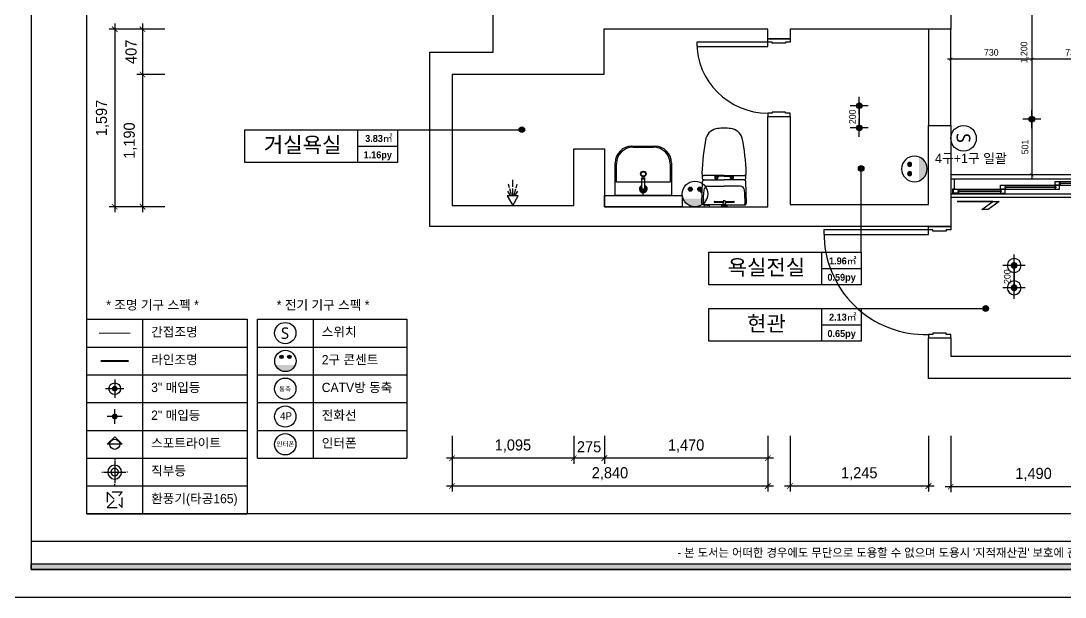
# Model space of a CAD drawing. Header units: millimetres. Extents: x 389217 to 432717, y 56032 to 85056.
# Drawn here: x 411374 to 420766, y 56532 to 61717 of the extents above; entities that cross this region are included whole.
import ezdxf
from ezdxf.enums import TextEntityAlignment as Align

# ---------------------------------------------------------------- set-up
doc = ezdxf.new("R2010")
doc.units = ezdxf.units.MM
doc.header["$LTSCALE"] = 60
doc.linetypes.add('HID', pattern=[2.5, 1.5, -1])
doc.linetypes.add('HIDDEN', pattern=[0.375, 0.25, -0.125])
for name, color, linetype in [('0-ELC TEXT', 7, 'Continuous'), ('03-TEXT', 3, 'Continuous'), ('03-WAL NEW', 3, 'Continuous'), ('04-WIN', 4, 'Continuous'), ('06-LIGHT', 4, 'Continuous'), ('07-DIM WAL', 5, 'Continuous'), ('2CONTINUOUS', 2, 'Continuous'), ('3.기호.계단선', 30, 'Continuous'), ('BATH', 4, 'Continuous'), ('CEIL-DOOR', 6, 'Continuous'), ('CO-BATH', 6, 'Continuous'), ('CO-DO-FR', 7, 'Continuous'), ('CO-DOOR', 8, 'Continuous'), ('fin', 5, 'Continuous'), ('FORM(YOURNAME)-1', 1, 'Continuous'), ('FORM(YOURNAME)-11', 1, 'Continuous'), ('HAT', 8, 'Continuous'), ('HL', 6, 'HIDDEN'), ('RC-LIGHT', 7, 'Continuous'), ('U-LANP', 6, 'Continuous'), ('도면층8', 8, 'Continuous'), ('설비', 140, 'Continuous')]:
    doc.layers.add(name, color=color, linetype=linetype)
doc.styles.add('HY 울릉도 L', font='')
doc.styles.add('YOURNAME', font='HY울릉도M.TTF')
doc.styles.add('넥슨고딕', font='NEXONLv1GothicBold.ttf')
doc.styles.add('코레일둥고', font='Korail_Round_Gothic_Medium.ttf')
doc.styles.get('HY 울릉도 L').set_extended_font_data('HY울릉도L')
doc.dimstyles.new('30', dxfattribs={"dimscale": 30, "dimtxt": 2, "dimasz": 1, "dimexe": 1, "dimexo": 1, "dimgap": 1, "dimtad": 1, "dimdec": 0, "dimrnd": 0.05, "dimdsep": 46, "dimlunit": 6, "dimtxsty": 'HY 울릉도 L', "dimblk": 'ARCHTICK', "dimcen": 2.5, "dimdle": 1, "dimclrd": 133, "dimclre": 133, "dimclrt": 30, "dimadec": 0, "dimazin": 0, "dimtfac": 1, "dimtdec": 0, "dimtix": 1, "dimtmove": 2, "dimatfit": 3, "dimldrblk": 'ARCHTICK', "dimfxl": 1, "dimlwd": -1, "dimlwe": -1, "dimarcsym": 0})
doc.dimstyles.new('50', dxfattribs={"dimscale": 50, "dimtxt": 2, "dimasz": 1, "dimexe": 1, "dimexo": 1, "dimgap": 1, "dimtad": 1, "dimdec": 0, "dimrnd": 0.05, "dimdsep": 46, "dimlunit": 6, "dimtxsty": 'HY 울릉도 L', "dimblk": 'ARCHTICK', "dimcen": 2.5, "dimdle": 1, "dimclrd": 133, "dimclre": 133, "dimclrt": 30, "dimadec": 0, "dimazin": 0, "dimtfac": 1, "dimtdec": 0, "dimtix": 1, "dimtmove": 2, "dimatfit": 3, "dimldrblk": 'ARCHTICK', "dimfxl": 1, "dimlwd": -1, "dimlwe": -1, "dimarcsym": 0})

# ---------------------------------------------------------------- blocks, each defined once
blk = doc.blocks.new('hallogen')
h = blk.add_hatch(color=256)
h.dxf.hatch_style = 1
edge = h.paths.add_edge_path()
edge.add_arc((48591.7, 60854.3), 31.2, 0, 360, ccw=False)
at = {"color": 1, "linetype": 'Continuous'}
for p, q in [((48591.7, 60954.3), (48591.7, 60754.3)), ((48691.7, 60854.3), (48491.7, 60854.3))]:
    blk.add_line(p, q, dxfattribs=at)
at = {"color": 4, "linetype": 'Continuous'}
blk.add_circle((48591.7, 60854.3), 62.5, dxfattribs=at)
blk = doc.blocks.new('1')
at = {"linetype": 'Continuous'}
h = blk.add_hatch(color=4, dxfattribs=at)
h.dxf.hatch_style = 1
edge = h.paths.add_edge_path()
edge.add_arc((11539653, -14273504), 37.5, 0, 360)
at = {"color": 1, "linetype": 'Continuous'}
for p, q in [((11539653, -14273637), (11539653, -14273370)), ((11539520, -14273504), (11539787, -14273504))]:
    blk.add_line(p, q, dxfattribs=at)
at = {"color": 4, "linetype": 'Continuous'}
for radius in [41.5, 37.5]:
    blk.add_circle((11539653, -14273504), radius, dxfattribs=at)
blk = doc.blocks.new('매입등')
at = {"layer": 'HAT', "color": 1}
for p, q in [((0, 140), (0, 130)), ((0, 120), (0, -120)), ((-140, 0), (-130, 0)), ((120, 0), (-120, 0)), ((140, 0), (130, 0)), ((-140, 0), (-130, 0)), ((0, -140), (0, -130))]:
    blk.add_line(p, q, dxfattribs=at)
blk.add_circle((0, 0), 40, dxfattribs=at)
at = {"layer": 'U-LANP'}
blk.add_circle((0, 0), 75, dxfattribs=at)
blk = doc.blocks.new('A$C59950440')
at = {"layer": 'CEIL-DOOR'}
blk.add_blockref('매입등', (140, 140), dxfattribs=at)
blk = doc.blocks.new('egoo')
at = {"layer": '설비'}
h = blk.add_hatch(color=140, dxfattribs=at)
edge = h.paths.add_edge_path()
edge.add_arc((1015645, 443434), 22.3, 0, 360)
h = blk.add_hatch(color=140, dxfattribs=at)
edge = h.paths.add_edge_path()
edge.add_arc((1015748, 443434), 22.3, 0, 360)
h = blk.add_hatch(color=140, dxfattribs=at)
edge = h.paths.add_edge_path()
edge.add_line((1015826, 443329), (1015567, 443329))
edge.add_ellipse((1015696, 443381), major_axis=(99, 99), ratio=1, start_angle=156.9578, end_angle=293.0422)
at = {"layer": '설비', "color": 140}
for centre, radius in [((1015696, 443381), 140), ((1015645, 443434), 22.3), ((1015748, 443434), 22.3)]:
    blk.add_circle(centre, radius, dxfattribs=at)
blk = doc.blocks.new('SW')
at = {"layer": '설비', "color": 140}
blk.add_circle((11533254, -14277699), 184, dxfattribs=at)
at = {"layer": '설비', "color": 140, "insert": (11533320, -14277601), "char_height": 197.14, "width": 314.33, "attachment_point": 3, "style": '코레일둥고'}
blk.add_mtext('{\\fMalgun Gothic|b0|i0|c129|p50;S}', dxfattribs=at)
blk = doc.blocks.new('FORM-ELEVATION')
at = {"layer": 'FORM(YOURNAME)-11'}
h = blk.add_hatch(color=256, dxfattribs=at)
h.dxf.hatch_style = 1
h.paths.add_polyline_path([(-10309, 35708), (71691, 35708), (71691, 35508), (-10309, 35508)])
h.paths.add_polyline_path([(-10309, -21492), (71691, -21492), (71691, -21692), (-10309, -21692)])
at = {"layer": 'Defpoints', "color": 158}
blk.add_line((62481, -20692), (-10309, -20692), dxfattribs=at)
for points in [[(-10309, -21692), (71691, -21692), (71691, 35708), (-10309, 35708)], [(-8309, 33708), (61071, 33708), (61071, -19692), (-8309, -19692)]]:
    blk.add_lwpolyline(points, close=True, dxfattribs=at)
at = {"layer": 'FORM(YOURNAME)-11', "color": 250}
blk.add_lwpolyline([(-11309, -22692), (72691, -22692), (72691, 36708), (-11309, 36708)], close=True, dxfattribs=at)
at = {"layer": 'FORM(YOURNAME)-11'}
blk.add_lwpolyline([(-10309, -21492), (71691, -21492), (71691, -21692), (-10309, -21692)], close=True, dxfattribs=at)
at = {"layer": 'FORM(YOURNAME)-11', "color": 1, "style": 'YOURNAME'}
blk.add_text("- 본 도서는 어떠한 경우에도 무단으로 도용할 수 없으며 도용시 '지적재산권' 보호에 관한 법률에 의거, 법적 분쟁이 발생합니다.  또한 본 도서에 관한 모든 저작권은 당사에 있습니다. -", height=300, dxfattribs=at).set_placement((28146, -21092), align=Align.MIDDLE_CENTER)
at = {"layer": 'FORM(YOURNAME)-11', "color": 3, "style": 'YOURNAME'}
for tag, height, p in [('1', 450, (71041, -1219)), ('2', 450, (71041, -1863)), ('3', 450, (71041, -3150)), ('4', 450, (71041, -5081)), ('5', 515, (71041, -7398)), ('6', 515, (71041, -9650)), ('7', 515, (71041, -11903)), ('8', 515, (71041, -14155)), ('9', 515, (71041, -16408)), ('10', 515, (66791, -18596)), ('11', 515, (71041, -18660)), ('12', 515, (66791, -20848)), ('13', 515, (71041, -20848))]:
    blk.add_attdef(tag, text='', height=height, dxfattribs=at).set_placement(p, align=Align.MIDDLE_RIGHT)
blk = doc.blocks.new('_ArchTick')
at = {"color": 0, "linetype": 'ByBlock', "const_width": 0.15}
blk.add_lwpolyline([(-0.5, -0.5), (0.5, 0.5)], dxfattribs=at)
blk = doc.blocks.new('*D91')
at = {"layer": '07-DIM WAL', "color": 133, "transparency": 16777216}
for p, q in [((412667.2, 61641.7), (412167.2, 61641.7)), ((412217.2, 61691.7), (412217.2, 59994.7)), ((412667.2, 60044.7), (412167.2, 60044.7))]:
    blk.add_line(p, q, dxfattribs=at)
at = {"layer": 'Defpoints', "color": 0, "transparency": 16777216}
for p in [(412717.2, 61641.7), (412217.2, 60044.7), (412717.2, 60044.7)]:
    blk.add_point(p, dxfattribs=at)
at = {"layer": '07-DIM WAL', "color": 133, "transparency": 16777216, "xscale": 50, "yscale": 50, "zscale": 50}
for p, rotation in [((412217.2, 61641.7), 90), ((412217.2, 60044.7), 270)]:
    blk.add_blockref('_ArchTick', p, dxfattribs=dict(at, rotation=rotation))
at = {"layer": '07-DIM WAL', "color": 30, "transparency": 16777216, "insert": (412107.2, 60843.2), "char_height": 100, "attachment_point": 5, "rotation": 90, "style": 'HY 울릉도 L'}
blk.add_mtext('1,597', dxfattribs=at)
blk = doc.blocks.new('*D92')
at = {"layer": '07-DIM WAL', "color": 133, "transparency": 16777216}
for p, q in [((415251.9, 57982.2), (415251.9, 57482.2)), ((418091.9, 57982.2), (418091.9, 57482.2)), ((415201.9, 57532.2), (418141.9, 57532.2))]:
    blk.add_line(p, q, dxfattribs=at)
at = {"layer": 'Defpoints', "color": 0, "transparency": 16777216}
for p in [(415251.9, 58032.2), (418091.9, 58032.2), (418091.9, 57532.2)]:
    blk.add_point(p, dxfattribs=at)
at = {"layer": '07-DIM WAL', "color": 133, "transparency": 16777216, "xscale": 50, "yscale": 50, "zscale": 50, "rotation": 180}
blk.add_blockref('_ArchTick', (415251.9, 57532.2), dxfattribs=at)
at = {"layer": '07-DIM WAL', "color": 133, "transparency": 16777216, "xscale": 50, "yscale": 50, "zscale": 50}
blk.add_blockref('_ArchTick', (418091.9, 57532.2), dxfattribs=at)
at = {"layer": '07-DIM WAL', "color": 30, "transparency": 16777216, "insert": (416671.9, 57642.1), "char_height": 100, "attachment_point": 5, "style": 'HY 울릉도 L'}
blk.add_mtext('2,840', dxfattribs=at)
blk = doc.blocks.new('*D93')
at = {"layer": '07-DIM WAL', "color": 133, "transparency": 16777216}
for p, q in [((416621.9, 57982.2), (416621.9, 57732.2)), ((418091.9, 57982.2), (418091.9, 57732.2)), ((418141.9, 57782.2), (416571.9, 57782.2))]:
    blk.add_line(p, q, dxfattribs=at)
at = {"layer": 'Defpoints', "color": 0, "transparency": 16777216}
for p in [(416621.9, 58032.2), (418091.9, 58032.2), (416621.9, 57782.2)]:
    blk.add_point(p, dxfattribs=at)
at = {"layer": '07-DIM WAL', "color": 133, "transparency": 16777216, "xscale": 50, "yscale": 50, "zscale": 50, "rotation": 180}
blk.add_blockref('_ArchTick', (416621.9, 57782.2), dxfattribs=at)
at = {"layer": '07-DIM WAL', "color": 133, "transparency": 16777216, "xscale": 50, "yscale": 50, "zscale": 50}
blk.add_blockref('_ArchTick', (418091.9, 57782.2), dxfattribs=at)
at = {"layer": '07-DIM WAL', "color": 30, "transparency": 16777216, "insert": (417356.9, 57892.1), "char_height": 100, "attachment_point": 5, "style": 'HY 울릉도 L'}
blk.add_mtext('1,470', dxfattribs=at)
blk = doc.blocks.new('*D94')
at = {"layer": '07-DIM WAL', "color": 133, "transparency": 16777216}
for p, q in [((416346.9, 57982.2), (416346.9, 57732.2)), ((416621.9, 57982.2), (416621.9, 57732.2)), ((416671.9, 57782.2), (416296.9, 57782.2))]:
    blk.add_line(p, q, dxfattribs=at)
at = {"layer": 'Defpoints', "color": 0, "transparency": 16777216}
for p in [(416346.9, 58032.2), (416621.9, 58032.2), (416346.9, 57782.2)]:
    blk.add_point(p, dxfattribs=at)
at = {"layer": '07-DIM WAL', "color": 133, "transparency": 16777216, "xscale": 50, "yscale": 50, "zscale": 50}
blk.add_blockref('_ArchTick', (416346.9, 57782.2), dxfattribs=at)
at = {"layer": '07-DIM WAL', "color": 133, "transparency": 16777216, "xscale": 50, "yscale": 50, "zscale": 50, "rotation": 180}
blk.add_blockref('_ArchTick', (416621.9, 57782.2), dxfattribs=at)
at = {"layer": '07-DIM WAL', "color": 30, "transparency": 16777216, "insert": (416484.4, 57884.4), "char_height": 100, "attachment_point": 5, "style": 'HY 울릉도 L'}
blk.add_mtext('275', dxfattribs=at)
blk = doc.blocks.new('*D95')
at = {"layer": '07-DIM WAL', "color": 133, "transparency": 16777216}
for p, q in [((415251.9, 57982.2), (415251.9, 57732.2)), ((416346.9, 57982.2), (416346.9, 57732.2)), ((416396.9, 57782.2), (415201.9, 57782.2))]:
    blk.add_line(p, q, dxfattribs=at)
at = {"layer": 'Defpoints', "color": 0, "transparency": 16777216}
for p in [(415251.9, 58032.2), (416346.9, 58032.2), (415251.9, 57782.2)]:
    blk.add_point(p, dxfattribs=at)
at = {"layer": '07-DIM WAL', "color": 133, "transparency": 16777216, "xscale": 50, "yscale": 50, "zscale": 50, "rotation": 180}
blk.add_blockref('_ArchTick', (415251.9, 57782.2), dxfattribs=at)
at = {"layer": '07-DIM WAL', "color": 133, "transparency": 16777216, "xscale": 50, "yscale": 50, "zscale": 50}
blk.add_blockref('_ArchTick', (416346.9, 57782.2), dxfattribs=at)
at = {"layer": '07-DIM WAL', "color": 30, "transparency": 16777216, "insert": (415799.4, 57892.2), "char_height": 100, "attachment_point": 5, "style": 'HY 울릉도 L'}
blk.add_mtext('1,095', dxfattribs=at)
blk = doc.blocks.new('*D96')
at = {"layer": '07-DIM WAL', "color": 133, "transparency": 16777216}
for p, q in [((412667.2, 61641.7), (412417.2, 61641.7)), ((412467.2, 61691.7), (412467.2, 61184.7)), ((412667.2, 61234.7), (412417.2, 61234.7))]:
    blk.add_line(p, q, dxfattribs=at)
at = {"layer": 'Defpoints', "color": 0, "transparency": 16777216}
for p in [(412717.2, 61641.7), (412467.2, 61234.7), (412717.2, 61234.7)]:
    blk.add_point(p, dxfattribs=at)
at = {"layer": '07-DIM WAL', "color": 133, "transparency": 16777216, "xscale": 50, "yscale": 50, "zscale": 50}
for p, rotation in [((412467.2, 61641.7), 90), ((412467.2, 61234.7), 270)]:
    blk.add_blockref('_ArchTick', p, dxfattribs=dict(at, rotation=rotation))
at = {"layer": '07-DIM WAL', "color": 30, "transparency": 16777216, "insert": (412365.1, 61438.2), "char_height": 100, "attachment_point": 5, "rotation": 90, "style": 'HY 울릉도 L'}
blk.add_mtext('407', dxfattribs=at)
blk = doc.blocks.new('*D97')
at = {"layer": '07-DIM WAL', "color": 133, "transparency": 16777216}
for p, q in [((412467.2, 61284.7), (412467.2, 59994.7)), ((412667.2, 61234.7), (412417.2, 61234.7)), ((412667.2, 60044.7), (412417.2, 60044.7))]:
    blk.add_line(p, q, dxfattribs=at)
at = {"layer": 'Defpoints', "color": 0, "transparency": 16777216}
for p in [(412717.2, 61234.7), (412467.2, 60044.7), (412717.2, 60044.7)]:
    blk.add_point(p, dxfattribs=at)
at = {"layer": '07-DIM WAL', "color": 133, "transparency": 16777216, "xscale": 50, "yscale": 50, "zscale": 50}
for p, rotation in [((412467.2, 61234.7), 90), ((412467.2, 60044.7), 270)]:
    blk.add_blockref('_ArchTick', p, dxfattribs=dict(at, rotation=rotation))
at = {"layer": '07-DIM WAL', "color": 30, "transparency": 16777216, "insert": (412357.2, 60639.7), "char_height": 100, "attachment_point": 5, "rotation": 90, "style": 'HY 울릉도 L'}
blk.add_mtext('1,190', dxfattribs=at)
blk = doc.blocks.new('*D98')
at = {"layer": '07-DIM WAL', "color": 133, "transparency": 16777216}
for p, q in [((418291.9, 57982.2), (418291.9, 57482.2)), ((419536.9, 57982.2), (419536.9, 57482.2)), ((418241.9, 57532.2), (419586.9, 57532.2))]:
    blk.add_line(p, q, dxfattribs=at)
at = {"layer": 'Defpoints', "color": 0, "transparency": 16777216}
for p in [(418291.9, 58032.2), (419536.9, 58032.2), (419536.9, 57532.2)]:
    blk.add_point(p, dxfattribs=at)
at = {"layer": '07-DIM WAL', "color": 133, "transparency": 16777216, "xscale": 50, "yscale": 50, "zscale": 50, "rotation": 180}
blk.add_blockref('_ArchTick', (418291.9, 57532.2), dxfattribs=at)
at = {"layer": '07-DIM WAL', "color": 133, "transparency": 16777216, "xscale": 50, "yscale": 50, "zscale": 50}
blk.add_blockref('_ArchTick', (419536.9, 57532.2), dxfattribs=at)
at = {"layer": '07-DIM WAL', "color": 30, "transparency": 16777216, "insert": (418914.4, 57642.1), "char_height": 100, "attachment_point": 5, "style": 'HY 울릉도 L'}
blk.add_mtext('1,245', dxfattribs=at)
blk = doc.blocks.new('*D99')
at = {"layer": '07-DIM WAL', "color": 133, "transparency": 16777216}
for p, q in [((419736.9, 57982.2), (419736.9, 57476.2)), ((421226.9, 57982.2), (421226.9, 57476.2)), ((419686.9, 57526.2), (421276.9, 57526.2))]:
    blk.add_line(p, q, dxfattribs=at)
at = {"layer": 'Defpoints', "color": 0, "transparency": 16777216}
for p in [(419736.9, 58032.2), (421226.9, 58032.2), (421226.9, 57526.2)]:
    blk.add_point(p, dxfattribs=at)
at = {"layer": '07-DIM WAL', "color": 133, "transparency": 16777216, "xscale": 50, "yscale": 50, "zscale": 50, "rotation": 180}
blk.add_blockref('_ArchTick', (419736.9, 57526.2), dxfattribs=at)
at = {"layer": '07-DIM WAL', "color": 133, "transparency": 16777216, "xscale": 50, "yscale": 50, "zscale": 50}
blk.add_blockref('_ArchTick', (421226.9, 57526.2), dxfattribs=at)
at = {"layer": '07-DIM WAL', "color": 30, "transparency": 16777216, "insert": (420481.9, 57636.1), "char_height": 100, "attachment_point": 5, "style": 'HY 울릉도 L'}
blk.add_mtext('1,490', dxfattribs=at)
blk = doc.blocks.new('D-003')
at = {"layer": 'CO-DO-FR'}
for points in [[(0, 200), (0, 0), (30, 0), (30, 40), (40, 40), (40, 160), (30, 160), (30, 200), (0, 200)], [(700, 200), (700, 0), (670, 0), (670, 40), (660, 40), (660, 160), (670, 160), (670, 200), (700, 200)]]:
    blk.add_lwpolyline(points, close=True, dxfattribs=at)
at = {"layer": 'CO-DOOR'}
blk.add_lwpolyline([(630, 840), (630, 200), (670, 200), (670, 840)], close=True, dxfattribs=at)
blk.add_arc((670, 200), 640, 90, 180, dxfattribs=at)
blk = doc.blocks.new('vudauseh')
at = {"layer": '2CONTINUOUS'}
for points in [[(388324.9, 79700), (386879.9, 79700), (386879.9, 79615), (386679.9, 79615), (386679.9, 79700), (385204.9, 79700), (385204.9, 79293), (383839.9, 79293), (383839.9, 78113), (384934.9, 78113), (384934.9, 78623), (385209.9, 78623), (385209.9, 78103), (386679.9, 78103), (386679.9, 78915), (386879.9, 78915), (386879.9, 78124), (388124.9, 78124), (388124.9, 78835), (388324.9, 78835), (388324.9, 77924), (388124.9, 77924), (383639.9, 77924), (383639.9, 79493), (384209.9, 79493), (384209.9, 80355)], [(388324.9, 79850), (388324.9, 79700)], [(388124.9, 76924), (388324.9, 76924), (388324.9, 76758), (389814.9, 76758), (389814.9, 78190), (389814.9, 78190), (389784.9, 78190), (389784.9, 78390), (389974.9, 78390), (389974.9, 76517), (393308.9, 76517), (393308.9, 77260), (393548.9, 77260), (393548.9, 76510), (394528.9, 76510), (394528.9, 77390), (394740.5, 77390), (394740.5, 76310), (389774.9, 76310), (389774.9, 76558), (388124.9, 76558), (388124.9, 76924)]]:
    blk.add_lwpolyline(points, dxfattribs=at)
at = {"layer": 'CO-DO-FR'}
for points in [[(388124.9, 77924), (388324.9, 77924), (388324.9, 77894), (388284.9, 77894), (388284.9, 77884), (388164.9, 77884), (388164.9, 77894), (388124.9, 77894), (388124.9, 77924)], [(388124.9, 76924), (388324.9, 76924), (388324.9, 76954), (388284.9, 76954), (388284.9, 76964), (388164.9, 76964), (388164.9, 76954), (388124.9, 76954), (388124.9, 76924)]]:
    blk.add_lwpolyline(points, close=True, dxfattribs=at)
at = {"layer": 'CO-DOOR'}
blk.add_lwpolyline([(387184.9, 77854), (388124.9, 77854), (388124.9, 77894), (387184.9, 77894)], close=True, dxfattribs=at)
blk.add_arc((388095.4, 77864), 910.5, 179.3707, 271.86142, dxfattribs=at)
at = {"layer": 'CO-DOOR', "rotation": 90}
blk.add_blockref('D-003', (386879.9, 78915), dxfattribs=at)
blk = doc.blocks.new('cjswjdeh')
at = {"color": 8}
blk.add_line((416971.9, 60144.7), (416971.9, 60209.7), dxfattribs=at)
at = {"layer": '03-WAL NEW', "color": 8}
blk.add_lwpolyline([(416621.9, 60044.7), (416621.9, 60144.7), (417321.9, 60144.7), (417321.9, 60044.7), (416621.9, 60044.7)], dxfattribs=at)
at = {"layer": '04-WIN', "color": 8}
for points in [[(419536.9, 60776.7), (419736.9, 60776.7), (419736.9, 61641.7), (419536.9, 61641.7)], [(421196.9, 60331.7), (419736.9, 60331.7), (419736.9, 60131.7), (421196.9, 60131.7)]]:
    blk.add_lwpolyline(points, close=True, dxfattribs=at)
at = {"layer": 'BATH', "color": 8}
for p, q in [((415768.1, 60213.6), (415758.4, 60246.5)), ((415786, 60150.2), (415771.8, 60205.4)), ((415797.9, 60224.8), (415797.9, 60286)), ((415797.9, 60148), (415797.9, 60208.3)), ((415809.9, 60150.2), (415824, 60205.4)), ((415827.8, 60213.6), (415837.5, 60246.5)), ((415748.7, 60143.5), (415799.4, 60054.7)), ((415844.9, 60143.5), (415748.7, 60143.5)), ((415774.8, 60151), (415753.1, 60185.3)), ((415799.4, 60054.7), (415844.9, 60143.5)), ((415821, 60151), (415842.7, 60185.3))]:
    blk.add_line(p, q, dxfattribs=at)
at = {"layer": 'CO-BATH', "color": 8}
for p, q in [((416869.4, 60589.7), (417074.4, 60589.7)), ((416879.4, 60579.7), (417064.4, 60579.7)), ((416719.4, 60144.7), (416719.4, 60439.7)), ((416729.4, 60264.7), (416729.4, 60429.7)), ((417214.4, 60429.7), (417214.4, 60264.7)), ((417224.4, 60439.7), (417224.4, 60144.7)), ((416957.4, 60305.2), (416986.4, 60305.2)), ((416957.4, 60300.2), (416957.4, 60305.2)), ((416957.4, 60300.2), (416986.4, 60300.2)), ((416958.4, 60295.2), (416958.4, 60300.2)), ((416985.4, 60295.2), (416985.4, 60300.2)), ((416986.4, 60300.2), (416986.4, 60305.2)), ((417214.4, 60264.7), (416729.4, 60264.7)), ((416958.4, 60295.2), (416985.4, 60295.2)), ((416959.4, 60204.7), (416959.4, 60295.2)), ((416984.4, 60204.7), (416984.4, 60295.2)), ((417224.4, 60144.7), (416719.4, 60144.7))]:
    blk.add_line(p, q, dxfattribs=at)
for radius in [25, 20]:
    blk.add_circle((416971.9, 60339.7), radius, dxfattribs=at)
for centre, radius, start, end in [((416869.4, 60439.7), 150, 90, 180), ((417074.4, 60439.7), 150, 0, 90), ((416879.4, 60429.7), 150, 90, 180), ((417064.4, 60429.7), 150, 0, 90), ((416971.9, 60204.7), 35, 110.92486, 69.07519), ((416971.9, 60204.7), 30, 114.62434, 65.37571), ((416971.9, 60204.7), 25, 120.00002, 60.00002), ((416971.9, 60204.7), 18, 133.98299, 46.01706), ((416971.9, 60204.7), 12.5, 180.00002, 0.00002)]:
    blk.add_arc(centre, radius, start, end, dxfattribs=at)
at = {"layer": 'CO-DOOR', "color": 8}
blk.add_lwpolyline([(419794.4, 60091.4), (420173.6, 60091.4), (420074.9, 60019.2), (420016.6, 60019.2), (420115.2, 60091.4), (419794.4, 60091.4)], close=True, dxfattribs=at)
at = {"layer": 'fin', "color": 8}
for p, q in [((417698.8, 60325.4), (417519.6, 60325.4)), ((417698.8, 60325.4), (417878.1, 60325.4)), ((417518.5, 60286.1), (417698.8, 60286.1)), ((417553.6, 60228.3), (417698.8, 60228.3)), ((417879.2, 60286.1), (417698.8, 60286.1)), ((417844.1, 60228.3), (417698.8, 60228.3)), ((417690.9, 60061.1), (417526.3, 60061.1)), ((417543.1, 60059.7), (417530.6, 60059.7)), ((417543.1, 60059.7), (417555.6, 60059.7)), ((417706.8, 60061.1), (417871.4, 60061.1))]:
    blk.add_line(p, q, dxfattribs=at)
for points in [[(417518.5, 60286.1, -0.371724), (417504.1, 60300.8, -0.003515), (417504.9, 60331.8, -0.320541)], [(417879.2, 60286.1, 0.371724), (417893.6, 60300.8, 0.003515), (417892.8, 60331.8, 0.320541)], [(417526.3, 60061.1), (417513.8, 60061.1, -0.421209), (417498.8, 60076.5), (417503.5, 60271.5, -0.001659)], [(417871.4, 60061.1), (417883.8, 60061.1, 0.421209), (417898.8, 60076.5), (417894.2, 60271.5, 0.001659)]]:
    blk.add_lwpolyline(points, format="xyb", dxfattribs=at)
for centre, radius, start, end in [((417654.6, 60623.1), 125.5, 96.57592, 161.7036), ((417698.8, 60346.1), 405.9, 90, 98.30074), ((417698.8, 60346.1), 405.9, 81.69926, 90), ((417743.1, 60623.1), 125.5, 18.2964, 83.42408), ((419703.6, 60256.4), 2205.9, 169.39193, 177.6667), ((415694, 60256.4), 2205.9, 2.3333, 10.60807), ((417519.6, 60345.4), 20, 177.6667, 270), ((417878.1, 60345.4), 20, 270, 2.3333), ((417518.5, 60271.1), 15, 90, 178.63491), ((417555.3, 60188.4), 40, 92.48709, 174.05625), ((417842.3, 60188.4), 40, 5.94375, 87.51291), ((417879.2, 60271.1), 15, 1.36509, 90), ((418510.2, 60089), 1000, 174.05625, 180.68841), ((416887.5, 60089), 1000, 359.31159, 5.94375), ((417526.3, 60077.1), 16, 180.68841, 270), ((417530.6, 60044.7), 15, 90, 180), ((417555.6, 60044.7), 15, 0, 90), ((417871.4, 60077.1), 16, 270, 359.31159)]:
    blk.add_arc(centre, radius, start, end, dxfattribs=at)
at = {"layer": 'HL', "color": 8, "linetype": 'Continuous'}
for p, q in [((417698.8, 60318.4), (417652.5, 60318.4)), ((417698.8, 60318.4), (417745.2, 60318.4)), ((417489.9, 60175.1), (417489.9, 60187.2)), ((417493.9, 60191.2), (417501.6, 60191.2)), ((417493.9, 60171.1), (417501.1, 60171.1)), ((417612.3, 60092.7), (417691.4, 60092.7)), ((417612.3, 60085.7), (417690.3, 60085.7)), ((417674.8, 60054.7), (417674.8, 60044.7)), ((417674.8, 60054.7), (417722.8, 60054.7)), ((417691.9, 60059.5), (417686.5, 60054.7)), ((417692.9, 60100.9), (417687.5, 60066.5)), ((417687.5, 60066.5), (417691.9, 60059.5)), ((417687.5, 60066.5), (417710.2, 60066.5)), ((417691.9, 60059.5), (417705.8, 60059.5)), ((417692.9, 60100.9), (417704.8, 60100.9)), ((417704.8, 60100.9), (417710.2, 60066.5)), ((417710.2, 60066.5), (417705.8, 60059.5)), ((417705.8, 60059.5), (417711.2, 60054.7)), ((417706.3, 60092.7), (417785.3, 60092.7)), ((417707.3, 60085.7), (417785.3, 60085.7)), ((417722.8, 60054.7), (417722.8, 60044.7))]:
    blk.add_line(p, q, dxfattribs=at)
for points in [[(417616.3, 60325.4), (417616.3, 60301.2, 0.414214), (417620.3, 60297.2), (417636.8, 60297.2, 0.414214), (417640.8, 60301.2), (417640.8, 60316.8), (417640.8, 60325.4)], [(417640.8, 60316.8), (417650.5, 60316.8, 0.414214), (417652.5, 60318.8), (417652.5, 60325.4)], [(417756.9, 60316.8), (417747.2, 60316.8, -0.414214), (417745.2, 60318.8), (417745.2, 60325.4)], [(417781.4, 60325.4), (417781.4, 60301.2, -0.414214), (417777.4, 60297.2), (417760.9, 60297.2, -0.414214), (417756.9, 60301.2), (417756.9, 60316.8), (417756.9, 60325.4)]]:
    blk.add_lwpolyline(points, format="xyb", dxfattribs=at)
for centre in [(417628.8, 60311.1), (417768.8, 60311.1)]:
    blk.add_circle(centre, 8, dxfattribs=at)
for centre, radius, start, end in [((417493.9, 60187.2), 4, 90, 180), ((417493.9, 60175.1), 4, 180, 270), ((417612.3, 60089.2), 3.5, 90, 270), ((417785.3, 60089.2), 3.5, 270, 90)]:
    blk.add_arc(centre, radius, start, end, dxfattribs=at)
at = {"layer": '도면층8', "color": 8}
for p, q in [((421196.9, 60291.4), (419736.9, 60291.4)), ((419772, 60209.5), (419772, 60207)), ((420229.9, 60237.4), (420705.7, 60237.4)), ((420719.9, 60272.5), (421130.9, 60272.5)), ((420719.9, 60237.4), (421130.9, 60237.4)), ((419736.9, 60161.4), (421196.9, 60161.4)), ((419806.4, 60202.3), (420185.5, 60202.3)), ((419806.4, 60167.2), (420226.4, 60167.2)), ((420185.5, 60202.3), (420705.7, 60202.3))]:
    blk.add_line(p, q, dxfattribs=at)
for points in [[(419736.9, 60286.4), (419736.9, 60161.4), (419757.3, 60161.4), (419757.3, 60207), (419772, 60207), (419772, 60291.4), (419736.9, 60291.4), (419736.9, 60286.4)], [(420229.9, 60226.6), (420233.1, 60225), (420233.7, 60223.8), (420234.4, 60222.2)], [(420229.9, 60213.1), (420233.1, 60214.7), (420233.7, 60215.8), (420234.4, 60217.5)], [(420671, 60217.5), (420234.4, 60217.5), (420234.4, 60222.2), (420671, 60222.2), (420671, 60217.5), (420671, 60222.2)], [(420675.5, 60226.6), (420672.3, 60225), (420671.6, 60223.8), (420671, 60222.2)], [(420675.5, 60213.1), (420672.3, 60214.7), (420671.6, 60215.8), (420671, 60217.5)], [(420719.9, 60261.7), (420723.1, 60260.1), (420723.7, 60258.9), (420724.4, 60257.3)], [(420719.9, 60248.1), (420723.1, 60249.8), (420723.7, 60250.9), (420724.4, 60252.6)], [(421126.4, 60252.6), (420724.4, 60252.6), (420724.4, 60257.3), (421126.4, 60257.3), (421126.4, 60252.6), (421126.4, 60257.3)], [(420181, 60182.4), (419802.4, 60182.4), (419802.4, 60187.1), (420181, 60187.1), (420181, 60182.4), (420181, 60187.1)], [(419806.4, 60191.5), (419809.7, 60189.9), (419810.3, 60188.8), (419810.9, 60187.1)], [(419806.4, 60178), (419809.7, 60179.6), (419810.3, 60180.8), (419810.9, 60182.4)], [(420185.5, 60191.5), (420182.3, 60189.9), (420181.6, 60188.8), (420181, 60187.1)], [(420185.5, 60178), (420182.3, 60179.6), (420181.6, 60180.8), (420181, 60182.4)]]:
    blk.add_lwpolyline(points, dxfattribs=at)
for points in [[(420185.5, 60237.4), (420229.9, 60237.4), (420229.9, 60225.7), (420223.4, 60223.6), (420223.4, 60216.1), (420229.9, 60214), (420229.9, 60202.3), (420185.5, 60202.3)], [(420675.5, 60272.5), (420719.9, 60272.5), (420719.9, 60260.8), (420713.4, 60258.7), (420713.4, 60251.1), (420719.9, 60249.1), (420719.9, 60237.4), (420675.5, 60237.4)], [(420675.5, 60214), (420675.5, 60202.3), (420716.4, 60202.3), (420716.4, 60237.4), (420675.5, 60237.4), (420675.5, 60225.7), (420682, 60223.6), (420682, 60216.1)], [(419762, 60202.3), (419806.4, 60202.3), (419806.4, 60190.6), (419800, 60188.5), (419800, 60181), (419806.4, 60178.9), (419806.4, 60167.2), (419762, 60167.2)], [(420185.5, 60178.9), (420185.5, 60167.2), (420226.4, 60167.2), (420226.4, 60202.3), (420185.5, 60202.3), (420185.5, 60190.6), (420192, 60188.5), (420192, 60181)]]:
    blk.add_lwpolyline(points, close=True, dxfattribs=at)
blk.add_blockref('vudauseh', (31412, -18058.3))
blk = doc.blocks.new('*D138')
at = {"layer": '07-DIM WAL', "color": 133, "transparency": 16777216}
for p, q in [((420436.9, 62033.1), (420436.9, 62033.1)), ((420466.9, 62063.1), (420466.9, 60803.1)), ((420436.9, 60833.1), (420436.9, 60833.1))]:
    blk.add_line(p, q, dxfattribs=at)
at = {"layer": 'Defpoints', "color": 0, "transparency": 16777216}
for p in [(420466.9, 62033.1), (420466.9, 60833.1), (420466.9, 60833.1)]:
    blk.add_point(p, dxfattribs=at)
at = {"layer": '07-DIM WAL', "color": 133, "transparency": 16777216, "xscale": 30, "yscale": 30, "zscale": 30}
for p, rotation in [((420466.9, 62033.1), 90), ((420466.9, 60833.1), 270)]:
    blk.add_blockref('_ArchTick', p, dxfattribs=dict(at, rotation=rotation))
at = {"layer": '07-DIM WAL', "color": 30, "transparency": 16777216, "insert": (420401, 61433.1), "char_height": 60, "attachment_point": 5, "rotation": 90, "style": 'HY 울릉도 L'}
blk.add_mtext('1,200', dxfattribs=at)
blk = doc.blocks.new('*D139')
at = {"layer": '07-DIM WAL', "color": 133, "transparency": 16777216}
for p, q in [((421226.9, 61371.7), (420436.9, 61371.7)), ((420466.9, 61401.7), (420466.9, 61401.7)), ((421196.9, 61401.7), (421196.9, 61401.7))]:
    blk.add_line(p, q, dxfattribs=at)
at = {"layer": 'Defpoints', "color": 0, "transparency": 16777216}
for p in [(420466.9, 61371.7), (420466.9, 61371.7), (421196.9, 61371.7)]:
    blk.add_point(p, dxfattribs=at)
at = {"layer": '07-DIM WAL', "color": 133, "transparency": 16777216, "xscale": 30, "yscale": 30, "zscale": 30, "rotation": 180}
blk.add_blockref('_ArchTick', (420466.9, 61371.7), dxfattribs=at)
at = {"layer": '07-DIM WAL', "color": 133, "transparency": 16777216, "xscale": 30, "yscale": 30, "zscale": 30}
blk.add_blockref('_ArchTick', (421196.9, 61371.7), dxfattribs=at)
at = {"layer": '07-DIM WAL', "color": 30, "transparency": 16777216, "insert": (420831.9, 61433.1), "char_height": 60, "attachment_point": 5, "style": 'HY 울릉도 L'}
blk.add_mtext('730', dxfattribs=at)
blk = doc.blocks.new('*D140')
at = {"layer": '07-DIM WAL', "color": 133, "transparency": 16777216}
for p, q in [((420496.9, 61371.7), (419706.9, 61371.7)), ((419736.9, 61401.7), (419736.9, 61401.7)), ((420466.9, 61401.7), (420466.9, 61401.7))]:
    blk.add_line(p, q, dxfattribs=at)
at = {"layer": 'Defpoints', "color": 0, "transparency": 16777216}
for p in [(419736.9, 61371.7), (419736.9, 61371.7), (420466.9, 61371.7)]:
    blk.add_point(p, dxfattribs=at)
at = {"layer": '07-DIM WAL', "color": 133, "transparency": 16777216, "xscale": 30, "yscale": 30, "zscale": 30, "rotation": 180}
blk.add_blockref('_ArchTick', (419736.9, 61371.7), dxfattribs=at)
at = {"layer": '07-DIM WAL', "color": 133, "transparency": 16777216, "xscale": 30, "yscale": 30, "zscale": 30}
blk.add_blockref('_ArchTick', (420466.9, 61371.7), dxfattribs=at)
at = {"layer": '07-DIM WAL', "color": 30, "transparency": 16777216, "insert": (420101.9, 61433.1), "char_height": 60, "attachment_point": 5, "style": 'HY 울릉도 L'}
blk.add_mtext('730', dxfattribs=at)
blk = doc.blocks.new('*D143')
at = {"layer": '07-DIM WAL', "color": 133, "transparency": 16777216}
for p, q in [((420466.9, 60863.1), (420466.9, 60301.7)), ((420496.9, 60833.1), (420496.9, 60833.1)), ((420496.9, 60331.7), (420496.9, 60331.7))]:
    blk.add_line(p, q, dxfattribs=at)
at = {"layer": 'Defpoints', "color": 0, "transparency": 16777216}
for p in [(420466.9, 60833.1), (420466.9, 60331.7), (420466.9, 60331.7)]:
    blk.add_point(p, dxfattribs=at)
at = {"layer": '07-DIM WAL', "color": 133, "transparency": 16777216, "xscale": 30, "yscale": 30, "zscale": 30}
for p, rotation in [((420466.9, 60833.1), 90), ((420466.9, 60331.7), 270)]:
    blk.add_blockref('_ArchTick', p, dxfattribs=dict(at, rotation=rotation))
at = {"layer": '07-DIM WAL', "color": 30, "transparency": 16777216, "insert": (420405.6, 60582.4), "char_height": 60, "attachment_point": 5, "rotation": 90, "style": 'HY 울릉도 L'}
blk.add_mtext('501', dxfattribs=at)
blk = doc.blocks.new('*D183')
at = {"layer": '07-DIM WAL', "color": 133, "transparency": 16777216}
for p, q in [((420276.9, 59515.7), (420276.9, 59515.7)), ((420306.9, 59545.7), (420306.9, 59285.7)), ((420276.9, 59315.7), (420276.9, 59315.7))]:
    blk.add_line(p, q, dxfattribs=at)
at = {"layer": 'Defpoints', "color": 0, "transparency": 16777216}
for p in [(420306.9, 59515.7), (420306.9, 59315.7), (420306.9, 59315.7)]:
    blk.add_point(p, dxfattribs=at)
at = {"layer": '07-DIM WAL', "color": 133, "transparency": 16777216, "xscale": 30, "yscale": 30, "zscale": 30}
for p, rotation in [((420306.9, 59515.7), 270), ((420306.9, 59315.7), 90)]:
    blk.add_blockref('_ArchTick', p, dxfattribs=dict(at, rotation=rotation))
at = {"layer": '07-DIM WAL', "color": 30, "transparency": 16777216, "insert": (420245.6, 59415.7), "char_height": 60, "attachment_point": 5, "rotation": 90, "style": 'HY 울릉도 L'}
blk.add_mtext('200', dxfattribs=at)
blk = doc.blocks.new('*D184')
at = {"layer": '07-DIM WAL', "color": 133, "transparency": 16777216}
for p, q in [((418914.4, 60983.7), (418914.4, 60723.7)), ((418884.4, 60953.7), (418884.4, 60953.7)), ((418884.4, 60753.7), (418884.4, 60753.7))]:
    blk.add_line(p, q, dxfattribs=at)
at = {"layer": 'Defpoints', "color": 0, "transparency": 16777216}
for p in [(418914.4, 60953.7), (418914.4, 60753.7), (418914.4, 60753.7)]:
    blk.add_point(p, dxfattribs=at)
at = {"layer": '07-DIM WAL', "color": 133, "transparency": 16777216, "xscale": 30, "yscale": 30, "zscale": 30}
for p, rotation in [((418914.4, 60953.7), 270), ((418914.4, 60753.7), 90)]:
    blk.add_blockref('_ArchTick', p, dxfattribs=dict(at, rotation=rotation))
at = {"layer": '07-DIM WAL', "color": 30, "transparency": 16777216, "insert": (418853.1, 60853.7), "char_height": 60, "attachment_point": 5, "rotation": 90, "style": 'HY 울릉도 L'}
blk.add_mtext('200', dxfattribs=at)

msp = doc.modelspace()

# ---------------------------------------------------------------- hatches: boundary and pattern name
at = {"layer": '0-ELC TEXT'}
h = msp.add_hatch(color=256, dxfattribs=at)
h.dxf.hatch_style = 1
edge = h.paths.add_edge_path()
edge.add_arc((415879.5, 60737.7), 25, -180, 180, ccw=False)
h = msp.add_hatch(color=256, dxfattribs=at)
h.dxf.hatch_style = 1
edge = h.paths.add_edge_path()
edge.add_arc((415879.5, 60737.7), 25, -180, 180, ccw=False)
h = msp.add_hatch(color=256, dxfattribs=at)
h.dxf.hatch_style = 1
edge = h.paths.add_edge_path()
edge.add_arc((418931.7, 60389.1), 25, -180, 180, ccw=False)
h = msp.add_hatch(color=256, dxfattribs=at)
h.dxf.hatch_style = 1
edge = h.paths.add_edge_path()
edge.add_arc((418931.7, 60389.1), 25, -180, 180, ccw=False)
h = msp.add_hatch(color=256, dxfattribs=at)
h.dxf.hatch_style = 1
edge = h.paths.add_edge_path()
edge.add_arc((420051.6, 59129.5), 25, -180, 180, ccw=False)
h = msp.add_hatch(color=256, dxfattribs=at)
h.dxf.hatch_style = 1
edge = h.paths.add_edge_path()
edge.add_arc((420051.6, 59129.5), 25, -180, 180, ccw=False)

# ---------------------------------------------------------------- linework, layer by layer
at = {"color": 4}
for p, q in [((412217.2, 57975.5), (412149, 57907.2)), ((412285.5, 57907.2), (412217.2, 57975.5)), ((412285.5, 57907.2), (412149, 57907.2))]:
    msp.add_line(p, q, dxfattribs=at)
msp.add_circle((412217.2, 57907.2), 45.5, dxfattribs=at)
at = {"layer": '0-ELC TEXT'}
for p, q in [((414405.7, 60442.9), (414405.7, 60737.7)), ((414759.6, 60737.7), (415879.5, 60737.7)), ((414405.7, 60590.3), (414759.6, 60590.3)), ((418931.7, 59635.4), (418931.7, 60389.1)), ((418577.8, 59340.6), (418577.8, 59635.4)), ((418577.8, 59488), (418931.7, 59488)), ((418577.8, 58834.7), (418577.8, 59129.5)), ((418931.7, 59129.5), (420051.6, 59129.5)), ((412467.2, 59032.2), (412467.2, 57282.2)), ((414001.7, 59032.2), (414001.7, 57782.2)), ((418577.8, 58982.1), (418931.7, 58982.1)), ((411967.2, 58782.2), (413407.4, 58782.2)), ((413501.7, 58782.2), (414844.1, 58782.2)), ((411967.2, 58532.2), (413407.4, 58532.2)), ((413501.7, 58532.2), (414844.1, 58532.2)), ((411967.2, 58282.2), (413407.4, 58282.2)), ((413501.7, 58282.2), (414844.1, 58282.2)), ((411967.2, 58032.2), (413407.4, 58032.2)), ((413501.7, 58032.2), (414844.1, 58032.2)), ((411967.2, 57782.2), (413407.4, 57782.2)), ((413501.7, 57782.2), (414844.1, 57782.2)), ((411967.2, 57532.2), (413407.4, 57532.2)), ((411967.2, 57282.2), (413407.4, 57282.2))]:
    msp.add_line(p, q, dxfattribs=at)
at = {"layer": '0-ELC TEXT', "elevation": 0}
msp.add_lwpolyline([(413389, 60737.7), (414759.6, 60737.7), (414759.6, 60442.9), (413389, 60442.9)], close=True, dxfattribs=at)
at = {"layer": '0-ELC TEXT'}
for points in [[(417561.2, 59635.4), (418931.7, 59635.4), (418931.7, 59340.6), (417561.2, 59340.6)], [(417561.2, 59129.5), (418931.7, 59129.5), (418931.7, 58834.7), (417561.2, 58834.7)]]:
    msp.add_lwpolyline(points, close=True, dxfattribs=at)
for points in [[(411967.2, 57282.2), (411967.2, 59032.2), (413407.4, 59032.2), (413407.4, 57282.2)], [(413501.7, 57782.2), (413501.7, 59032.2), (414844.1, 59032.2), (414844.1, 57782.2)]]:
    msp.add_lwpolyline(points, dxfattribs=at)
for centre in [(415879.5, 60737.7), (415879.5, 60737.7), (418931.7, 60389.1), (418931.7, 60389.1), (420051.6, 59129.5), (420051.6, 59129.5)]:
    msp.add_circle(centre, 25, dxfattribs=at)
at = {"layer": '06-LIGHT', "color": 10, "linetype": 'HID', "const_width": 8.33}
msp.add_lwpolyline([(412357.9, 58907.2), (412076.5, 58907.2)], dxfattribs=at)
at = {"layer": '3.기호.계단선', "linetype": 'HID'}
for p, q in [((412148.5, 57338.5), (412286, 57476)), ((412148.5, 57476), (412286, 57338.5))]:
    msp.add_line(p, q, dxfattribs=at)
msp.add_lwpolyline([(412148.5, 57338.5), (412286, 57338.5), (412286, 57476), (412148.5, 57476)], close=True, dxfattribs=at)
at = {"layer": '설비', "color": 140, "const_width": 16.7}
msp.add_lwpolyline([(412343, 58657.3), (412091.6, 58657.3)], dxfattribs=at)
at = {"layer": '설비', "color": 140}
for centre in [(413751.7, 58407.2), (413751.7, 58157.2), (413751.7, 57907.2)]:
    msp.add_circle(centre, 95.8, dxfattribs=at)

# ---------------------------------------------------------------- block references
msp.add_blockref('cjswjdeh', (0, 0))
at = {"layer": '06-LIGHT', "xscale": -1, "rotation": 180}
for p in [(371715.2, 120370), (371715.2, 120170)]:
    msp.add_blockref('hallogen', p, dxfattribs=at)
at = {"layer": 'FORM(YOURNAME)-1', "xscale": 0.2500000000000002, "yscale": 0.2500000000000002, "zscale": 0.2500000000000002}
msp.add_blockref('FORM-ELEVATION', (414044.3, 62205.2), dxfattribs=at)
at = {"layer": 'RC-LIGHT', "xscale": 0.6024096385271789, "yscale": 0.6024096385271789, "zscale": 0.6024096385271789, "rotation": 90.00000000000001}
for p in [(-8179581.9, -6890644.7), (-8178029.4, -6890765.4), (-8179581.9, -6890844.7)]:
    msp.add_blockref('1', p, dxfattribs=at)
at = {"layer": 'RC-LIGHT'}
for name, p, xscale, yscale, zscale in [('hallogen', (371724.1, 7695.4), 0.8333333333333334, 0.8333333333333334, 0.8333333333333334), ('1', (6205216, 7223570.8), -0.5020080321059824, 0.5020080321059824, 0.5020080321059824), ('A$C59950440', (412333.9, 57540.6), -0.8333333333333334, 0.8333333333333334, 0.8333333333333334)]:
    msp.add_blockref(name, p, dxfattribs=dict(at, xscale=xscale, yscale=yscale, zscale=zscale))
at = {"layer": '설비', "color": 140}
for name, p, xscale, yscale, zscale, rotation in [('SW', (9343414.1, 7268943.8), 0.625, 0.625, 0.625, 270), ('egoo', (783616.1, 894706.8), -0.8214285869294655, 0.8214285869294655, 0.8214285869294655, 90.00000000000007)]:
    msp.add_blockref(name, p, dxfattribs=dict(at, xscale=xscale, yscale=yscale, zscale=zscale, rotation=rotation))
for name, p, xscale, yscale, zscale in [('egoo', (-416885.2, -304046.5), 0.8214285869294655, 0.8214285869294655, 0.8214285869294655), ('SW', (-5593151.5, 7495209), 0.5208333333333334, 0.5208333333333334, 0.5208333333333334), ('egoo', (-281515.5, -244847.9), 0.6845238224412213, 0.6845238224412213, 0.6845238224412213)]:
    msp.add_blockref(name, p, dxfattribs=dict(at, xscale=xscale, yscale=yscale, zscale=zscale))

# ---------------------------------------------------------------- texts
at = {"layer": '0-ELC TEXT', "style": '코레일둥고'}
for s, height, p in [('* 조명 기구 스펙 *', 83.333, (412140.8, 59119.3)), ('* 전기 기구 스펙 *', 83.333, (413675.3, 59119.3)), ('간접조명', 83.33, (412545.4, 58877.3)), ('스위치', 83.33, (414079.9, 58877.3)), ('라인조명', 83.33, (412545.4, 58627.3)), ('2구 콘센트', 83.33, (414079.9, 58627.3)), ('3" 매입등', 83.33, (412545.4, 58377.3)), ('CATV방 동축', 83.33, (414079.9, 58377.3)), ('2" 매입등', 83.33, (412545.4, 58127.3)), ('전화선', 83.33, (414079.9, 58127.3)), ('스포트라이트', 83.33, (412545.4, 57877.3)), ('인터폰', 83.33, (414079.9, 57877.3)), ('직부등', 83.33, (412545.4, 57627.3)), ('환풍기(타공165)', 83.33, (412545.4, 57377.3))]:
    msp.add_text(s, height=height, dxfattribs=at).set_placement(p)
at = {"layer": '03-TEXT'}
for s, height, style, p in [('거실욕실', 138.89, '코레일둥고', (413907.2, 60532.4)), ('3.83㎡', 62.5, '넥슨고딕', (414593.7, 60627.8)), ('1.16py', 62.5, '넥슨고딕', (414583.4, 60480.4)), ('욕실전실', 138.89, '코레일둥고', (418079.3, 59430.2)), ('1.96㎡', 62.5, '넥슨고딕', (418765.9, 59525.6)), ('0.59py', 62.5, '넥슨고딕', (418755.5, 59378.2)), ('현관', 138.89, '코레일둥고', (418079.3, 58924.2)), ('2.13㎡', 62.5, '넥슨고딕', (418765.9, 59019.7)), ('0.65py', 62.5, '넥슨고딕', (418755.5, 58872.3))]:
    msp.add_text(s, height=height, dxfattribs=dict(at, style=style)).set_placement(p, align=Align.CENTER)
at = {"layer": '설비', "color": 10, "style": '코레일둥고'}
msp.add_text('4구+1구 일괄', height=85, dxfattribs=at).set_placement((419595.8, 60437.6))
at = {"layer": '설비', "color": 140, "style": '코레일둥고'}
for s, height, p in [('동축', 41.67, (413696.1, 58383.6)), ('4P', 66.67, (413705.1, 58129.2)), ('인터폰', 41.67, (413672.2, 57888.5))]:
    msp.add_text(s, height=height, dxfattribs=at).set_placement(p)

# ---------------------------------------------------------------- dimensions: what is measured, and where the dimension line sits
at = {"layer": '07-DIM WAL'}
for base, p1, p2, dimstyle, picture, middle in [((420466.9, 60833.1), (420466.9, 62033.1), (420466.9, 60833.1), '30', '*D138', (420401, 61433.1)), ((412217.2, 60044.7), (412717.2, 61641.7), (412717.2, 60044.7), '50', '*D91', (412107.2, 60843.2)), ((412467.2, 61234.7), (412717.2, 61641.7), (412717.2, 61234.7), '50', '*D96', (412365.1, 61438.2)), ((412467.2, 60044.7), (412717.2, 61234.7), (412717.2, 60044.7), '50', '*D97', (412357.2, 60639.7)), ((418914.4, 60753.7), (418914.4, 60953.7), (418914.4, 60753.7), '30', '*D184', (418853.1, 60853.7)), ((420466.9, 60331.7), (420466.9, 60833.1), (420466.9, 60331.7), '30', '*D143', (420405.6, 60582.4)), ((420306.9, 59315.7), (420306.9, 59515.7), (420306.9, 59315.7), '30', '*D183', (420245.6, 59415.7))]:
    dim = msp.add_linear_dim(base=base, p1=p1, p2=p2, angle=90, dimstyle=dimstyle, dxfattribs=at)
    dim.commit()
    dim.dimension.update_dxf_attribs({"geometry": picture, "text_midpoint": middle})
for base, p1, p2, dimstyle, picture, middle in [((419736.9, 61371.7), (420466.9, 61371.7), (419736.9, 61371.7), '30', '*D140', (420101.9, 61433.1)), ((420466.9, 61371.7), (421196.9, 61371.7), (420466.9, 61371.7), '30', '*D139', (420831.9, 61433.1)), ((418091.9, 57532.2), (415251.9, 58032.2), (418091.9, 58032.2), '50', '*D92', (416671.9, 57642.1)), ((415251.9, 57782.2), (416346.9, 58032.2), (415251.9, 58032.2), '50', '*D95', (415799.4, 57892.2)), ((416346.9, 57782.2), (416621.9, 58032.2), (416346.9, 58032.2), '50', '*D94', (416484.4, 57884.4)), ((416621.9, 57782.2), (418091.9, 58032.2), (416621.9, 58032.2), '50', '*D93', (417356.9, 57892.1)), ((419536.9, 57532.2), (418291.9, 58032.2), (419536.9, 58032.2), '50', '*D98', (418914.4, 57642.1)), ((421226.9, 57526.2), (419736.9, 58032.2), (421226.9, 58032.2), '50', '*D99', (420481.9, 57636.1))]:
    dim = msp.add_linear_dim(base=base, p1=p1, p2=p2, dimstyle=dimstyle, dxfattribs=at)
    dim.commit()
    dim.dimension.update_dxf_attribs({"geometry": picture, "text_midpoint": middle})

doc.saveas('drawing.dxf')
